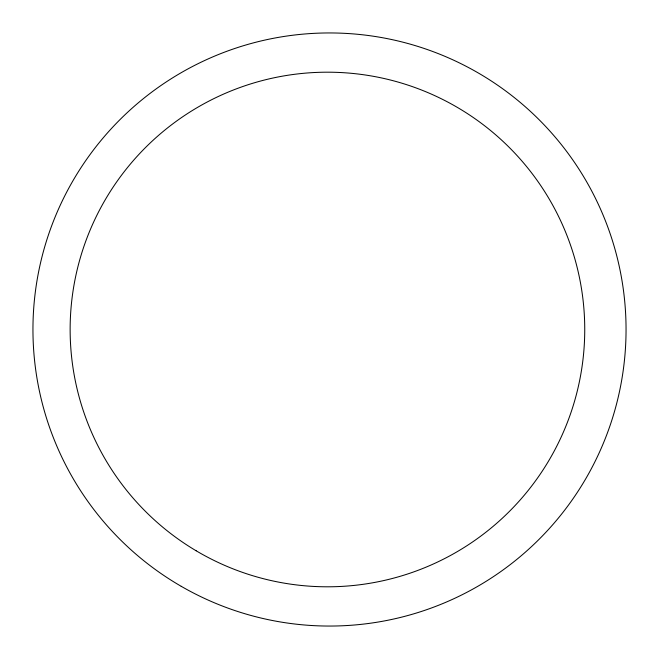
<?xml version="1.0" encoding="UTF-8"?>
<svg xmlns="http://www.w3.org/2000/svg" width="659" height="659" viewBox="0 0 659 659"><rect width="100%" height="100%" fill="white"/><g stroke="black" fill="none" stroke-linecap="round" stroke-linejoin="round"><path stroke-width="0.99" d="M196.143 550.776A257.298 257.298 0 0 0 584.722 332.564A257.298 257.298 0 0 0 201.448 105.152A257.298 257.298 0 0 0 196.143 550.776M181.225 586.321A296.55 296.55 0 0 0 626.05 329.5A296.55 296.55 0 0 0 181.225 72.679A296.55 296.55 0 0 0 181.225 586.321"/></g></svg>
